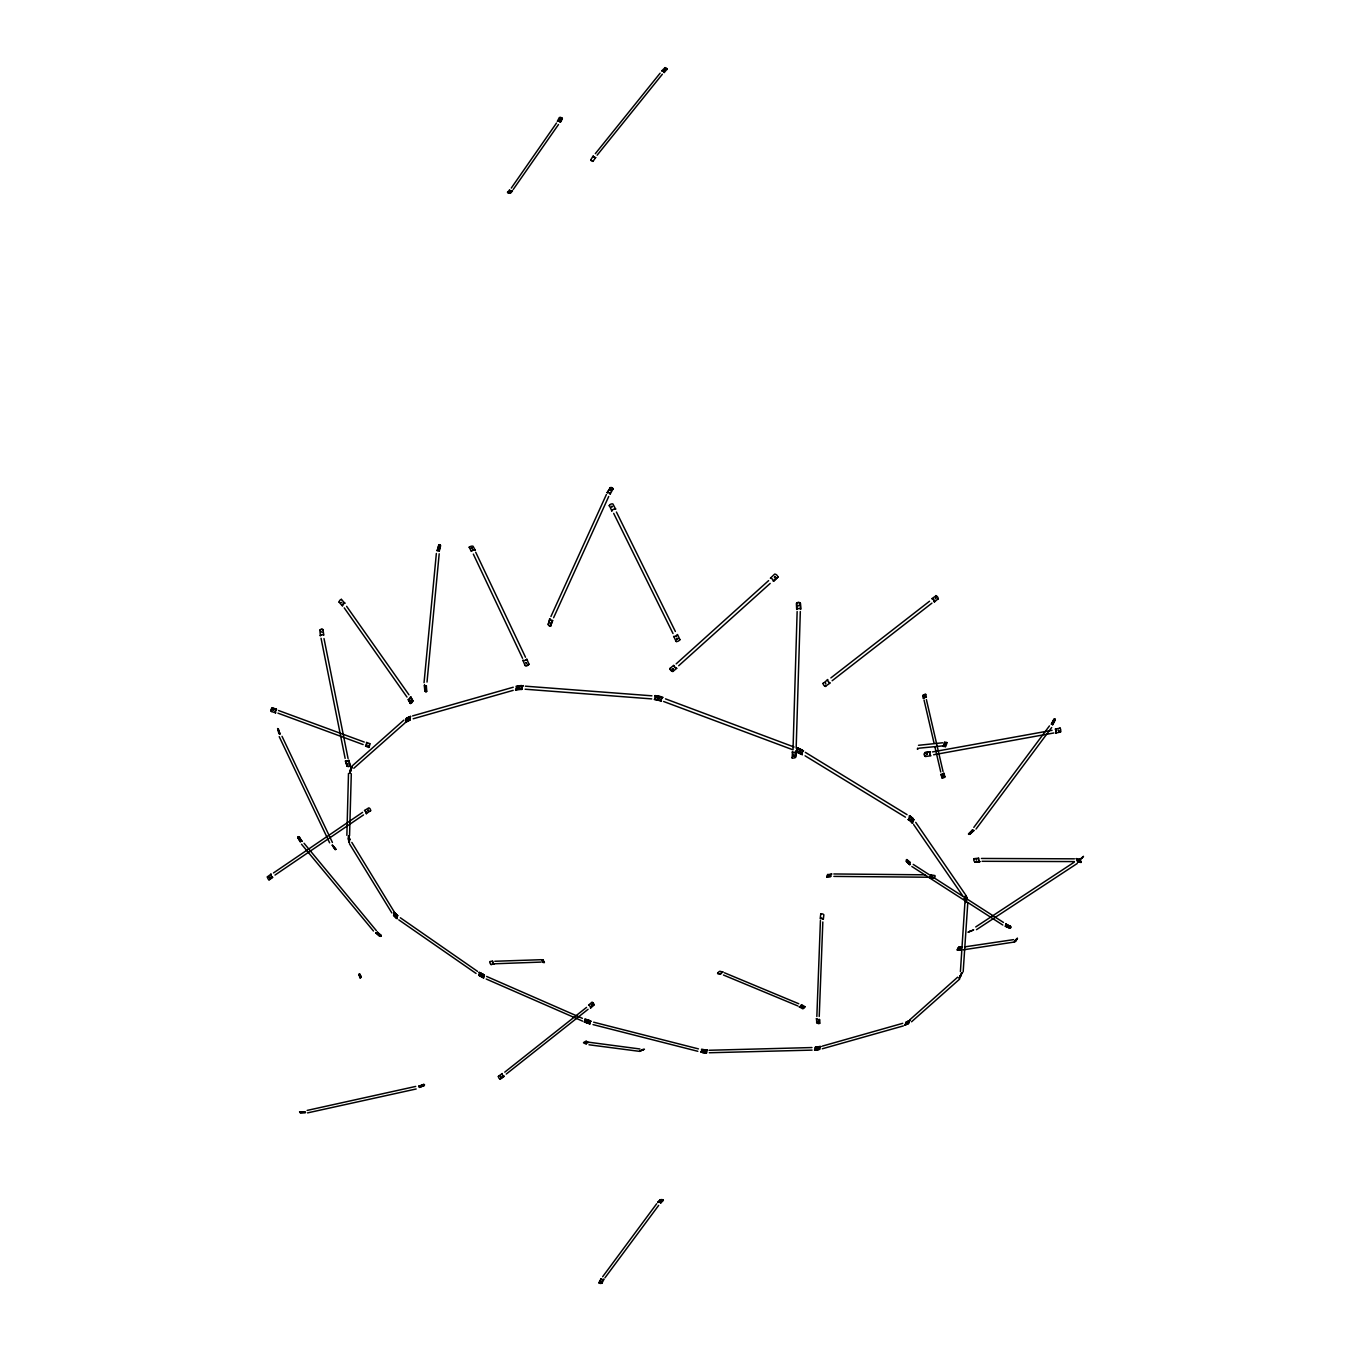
<?xml version="1.0" encoding="UTF-8"?>
<svg xmlns="http://www.w3.org/2000/svg" width="1351" height="1351" viewBox="0 0 1351 1351"><rect width="100%" height="100%" fill="white"/><g stroke="black" fill="none" stroke-linecap="round" stroke-linejoin="round"><path stroke-width="1.5" d="M348.761 839.461L349.385 839.022M1058.846 730.959L1058.053 730.215L1058.948 730.604M322.095 632.217L321.116 631.677M797.141 611.53L793.003 749.839L663.645 701.507M526.755 663.341L525.877 662.598M526.468 663.594L526.012 662.53M966.066 898.787L966.066 899.209M966.201 898.584L965.56 898.651M349.622 840.305L349.132 841.994A3.242 0.844 90 0 0 349.115 842.517L348.474 837.451M349.402 841.707A3.242 0.844 90 0 0 349.369 842.517L348.642 836.387L349.977 839.562A3.242 0.844 90 0 0 349.875 839.596A3.242 0.844 90 0 0 349.554 839.731M519.054 688.064L519.628 687.203L519.139 688.047M519.274 687L519.122 687.22M349.284 840.643L348.727 835.661L348.744 841.538L348.457 836.168M927.478 753.909L926.668 754.719L927.158 753.74M350.078 770.61L349.977 773.363L351.513 767.655M481.04 975.152L481.209 975.084M481.682 974.662L481.648 974.848M550.6 623.402L550.043 622.625M819.567 1019.431L819.415 1023.433A2.719 1.993 37.4 0 1 816.798 1022.808L816.494 1018.705M267.38 877.137L267.549 876.799A2.922 2.432 83.7 0 0 269.237 879.889L272.699 877.272A3.158 2.634 83.8 0 1 272.311 877.052A2.955 2.449 83.8 0 1 271.652 876.427L271.078 875.668A2.955 2.449 83.8 0 1 270.859 874.705M350.382 771.387L351.53 767.351L351.209 769.209M498.468 1076.629L498.468 1076.325A2.786 2.634 -68.2 0 0 500.258 1079.094L504.109 1076.325A3.006 2.854 -68.1 0 1 503.399 1076.004M346.869 835.34L348.49 773.414M349.554 835.644L351.294 773.735M959.531 948.858L959.463 948.014L959.328 949.027M796.161 748.201L800.316 611.479M907.669 1022.656L906.943 1023.062M959.7 948.334L959.446 948.79M819.23 1016.459L822.827 921.973M679.722 639.918L679.84 639.53A3.361 3.209 -45.3 0 1 676.125 641.421L676.564 641.539M722.92 972.061L719.863 971.251A2.736 1.469 -29.5 0 0 717.702 973.497L717.651 973.125M816.848 1016.492L820.429 920.504M924.033 695.968L924.506 695.647M924.979 696.035L924.135 696.339M973.835 858.915L973.868 858.712A3.209 2.466 40.5 0 0 975.101 862.191L974.949 861.82M424.045 682.677L436.356 553.471M439.193 553.775L427.017 682.069M349.875 772.012L349.706 773.312L351.108 768.584M350.01 772.046L350.01 770.931M706.624 1052.868L702.064 1052.412A2.786 2.094 -14.5 0 1 702.892 1049.626L707.468 1050.217M976.57 860.131L976.081 859.675M269.187 877.424L270.048 877.407L269.035 877.323M589.745 1023.315A2.989 2.415 20.1 0 0 589.897 1023.94L585.523 1022.15A2.753 2.229 19.9 0 1 586.503 1019.532L590.927 1021.17A2.989 2.415 20.1 0 0 590.404 1021.542A2.786 2.263 20.1 0 0 589.999 1022.099M1055.097 719.661L1055.232 719.728A3.192 1.013 -62.7 0 0 1054.27 719.222L1051.585 724.237M411.143 700.494L410.552 700.713M438.923 547.611L438.805 547.442M439.126 547.679L439.514 547.037M945.683 744.232L945.413 744.941M419.621 1086.508L419.756 1086.863A2.955 0.929 -19.8 0 1 419.654 1087.217A3.158 0.979 -19.8 0 1 419.486 1087.437L424.113 1085.579L419.418 1087.2A2.955 0.929 -19.8 0 0 419.671 1086.626L419.486 1086.407A2.955 0.929 -19.8 0 0 418.692 1086.272L423.555 1084.532L418.726 1086.508M500.529 1076.257L500.714 1077.203L500.833 1076.24M351.496 767.858L351.767 766.777L350.483 770.442M479.453 974.139L479.622 973.649A2.82 2.01 57.3 0 0 479.554 973.041A3.023 2.145 57.3 0 0 479.335 972.348L483.185 974.645A2.803 1.976 57.5 0 1 482.831 977.111L482.831 977.111A2.803 1.976 57.5 0 0 483.101 974.696L479.183 972.45M587.229 1021.66L587.786 1021.086M560.564 119.158L559.702 119.648M960.409 971.673L964.901 902.907M798.323 605.94L799.116 605.197M960.527 949.702A3.276 1.604 -50.9 0 0 960.443 950.31L957.386 949.837A3.04 1.503 -50.9 0 1 959.041 946.831L962.013 946.983M957.454 950.158L957.471 949.922A3.04 1.486 -50.9 0 1 958.974 947.22L962.199 947.135M963.162 971.926L967.772 903.177M278.34 730.519L278.897 731.127M348.085 764.43L347.815 763.535M823.316 919.372L823.874 914.796A2.753 2.466 62.5 0 0 820.749 914.12L820.952 914.036M946.679 742.797L946.848 742.526A3.496 1.182 -69.3 0 1 945.43 746.647L945.345 746.242M395.471 914.982L395.961 915.725M802.764 1006.579L802.207 1006.731M335.149 849.458L332.143 845.05L335.42 849.509M332.582 845.743L335.926 849.323L335.048 849.543M407.495 719.593L407.85 718.749M673.305 668.576L672.173 668.998L673.271 668.863M673.288 669.15L672.443 669.117M909.797 864.218A2.871 1.368 53 0 1 909.679 863.509L909.78 862.985A2.871 1.368 53 0 1 910.101 862.647A3.074 1.469 53 0 1 910.338 862.58L906.656 859.658M360.075 976.503C359.467 972.703 360.464 980.15 360.869 976.401M1053.932 721.468L1053.594 720.843M1053.223 721.552L1053.78 720.759M348.879 760.427L350.078 765.781A3.158 2.618 53.1 0 1 347.224 766.237L345.4 761.052M300.158 1112.464L299.584 1111.755L304.296 1111.957M359.771 975.27L358.859 974.122L360.295 974.544M395.404 915.404L395.404 915.91M350.72 769.378L350.196 771.59M601.415 1281.711L600.891 1281.491M664.591 70.032L665.334 69.864M277.681 728.797L278.914 733.694L279.91 733.627M366.121 812.137A3.006 2.854 -58.5 0 1 366.307 813.099A3.209 3.057 -58.5 0 1 366.273 813.606L370.596 810.634M820.749 914.12L820.192 918.697A2.972 2.651 62.4 0 1 820.8 918.46A2.77 2.482 62.4 0 1 821.509 918.359M586.182 1042.178L585.625 1042.769M1006.073 925.519L1006.191 925.063A2.938 1.655 29.5 0 0 1005.887 924.084L1010.464 926.448A2.922 1.638 29.4 0 1 1009.957 928.272L1005.245 926.262A3.158 1.773 29.5 0 0 1005.549 926.144A2.938 1.655 29.5 0 0 1005.971 925.756L1006.174 925.334A2.938 1.655 29.5 0 0 1006.022 924.776A3.158 1.773 29.5 0 0 1005.769 924.236M409.91 718.479L409.86 718.918A3.344 1.672 -62.6 0 0 409.927 719.728M396.958 918.19A2.905 1.571 74 0 1 396.907 917.278L397.177 916.822M509.58 192.264L510.104 191.741M350.162 770.948L351.26 767.3M792.193 757.827L792.429 752M297.727 837.586L300.412 841.673A3.107 1.368 55.9 0 1 300.513 841.268L300.885 840.93A2.905 1.267 55.9 0 0 300.513 841.268A3.107 1.368 55.9 0 0 300.209 841.808L297.845 837.333A2.888 1.267 55.8 0 1 299.111 837.029L299.331 837.046M791.922 757.641L791.804 757.539A3.479 2.837 -50.4 0 0 795.638 757.202L796.279 751.696A3.766 3.074 -50.5 0 1 795.503 752.186M795.401 757.489L796.414 751.798M394.171 914.07L394.222 913.681A2.922 1.435 77.2 0 0 394.205 912.769A3.124 1.554 77.2 0 0 394.12 912.263L396.856 914.965A2.888 1.419 77.2 0 1 396.333 917.869L393.597 915.184M966.877 898.483L967.012 898.499A3.242 1.131 -80.9 0 1 965.948 901.387M655.438 697.842L655.471 697.234A3.496 3.107 -7.2 0 0 655.404 696.474A3.749 3.327 -7.2 0 0 655.151 695.512M823.131 683.538L827.656 679.671M818.166 1048.14L817.152 1048.308L818.132 1048.258M804.791 1006.799L804.841 1006.647A2.634 1.976 -16.9 0 1 802.714 1008.809L799.336 1006.816M339.219 602.073L339.118 602.208A3.158 2.634 89.3 0 1 341.415 599.405L341.195 599.456M425.43 689.601L425.565 688.638L425.886 689.567M425.616 688.453L425.768 689.601M368.097 810.887L368.384 809.874L367.793 810.735M774.393 577.637L775.035 576.59M774.697 577.721L775.052 576.522M598.966 1282.606L599.152 1282.859A2.837 1.925 -29.8 0 0 601.972 1283.146L601.6 1283.095A2.837 1.925 -29.8 0 1 599.101 1282.774L601.009 1278.907M704.58 1051.331L703.601 1051.061L704.58 1051.129M1015.631 940.448L1016.188 939.62L1014.145 942.052L963.162 949.854M1016.02 939.958L1016.188 939.671M1076.392 858.56A3.377 1.79 54.7 0 1 1076.899 859.219A3.141 1.655 54.7 0 1 1077.271 859.861L1077.406 860.84A3.141 1.655 54.7 0 1 1077.507 861.465A3.377 1.79 54.7 0 1 1077.473 862.056L1081.121 862.141M1016.273 939.823L1016.324 940.617M521.807 687.507L521.739 687.98A3.445 2.634 -41.1 0 0 521.756 688.672A3.698 2.837 -41.1 0 0 521.976 689.365L516.724 689.145M483.607 976.233L483.422 976.705A2.82 2.077 52.8 0 0 483.472 977.533M275.351 711.335L275.587 710.423M611.463 506.355L612.51 506.405L611.648 507.132M945.143 745.06L945.548 743.928M351.969 767.115L350.027 771.759M936.04 597.817L935.331 598.746L935.77 597.682M351.125 769.226L349.858 772.4M965.965 901.691A3.496 1.03 -78.6 0 0 965.779 902.536L965.019 898.77A3.242 0.963 -78.6 0 1 966.151 896.118M1079.5 861.009L1078.655 860.486L1079.584 860.57M701.557 1051.247L701.76 1050.419A2.803 2.178 -8.5 0 0 701.693 1049.71M381.05 935.432L381.016 935.736A2.905 1.098 35.7 0 1 379.766 936.243L379.665 935.956A2.905 1.098 35.7 0 0 381.117 935.365L377.453 932.19A3.141 1.199 35.7 0 1 377.554 932.393M350.213 770.644L352.037 766.844M909.578 817.49L909.088 818.436A3.411 2.263 82.8 0 1 908.581 819.213M591.231 1004.62L592.11 1004.367L591.62 1005.11M676.598 638.533L677.408 639.226M677.746 638.736L676.682 639.04M796.854 749.923L797.09 749.332A3.479 3.04 52.4 0 0 797.107 748.555A3.732 3.259 52.4 0 0 796.87 747.576M802.055 752.963L802.359 752.017A3.479 2.955 59.6 0 1 802.967 751.224A3.732 3.175 59.7 0 1 803.389 750.92L798.373 748.403A3.445 2.938 59.5 0 0 797.174 752.135L802.207 754.652A3.732 3.175 59.6 0 1 802.072 754.061A3.479 2.955 59.6 0 1 802.055 752.963L802.494 751.95M611.057 489.754L610.466 490.734M516.487 687.963L516.386 688.436A3.445 2.516 -45.4 0 1 515.93 689.432A3.681 2.702 -45.4 0 1 515.592 689.905L520.81 689.23A3.411 2.499 -45.3 0 0 521.334 685.548L521.418 685.717A3.411 2.499 -45.3 0 1 520.895 688.79L520.81 689.23M942.137 777.956L940.87 774.376M560.378 122.232L562.337 118.516A2.719 2.162 -14.2 0 0 559.297 117.605L557.355 121.32A2.938 2.33 -14.1 0 1 558.081 121.218M379.479 934.875L378.77 934.2M793.611 755.935L793.628 755.277M793.712 754.939L794.422 755.901L793.392 755.597M794.591 755.631L793.864 754.871M479.605 974.037L479.369 974.476A2.82 2.01 57.3 0 1 479.132 974.949A3.023 2.145 57.3 0 1 478.761 975.338L482.729 977.212A2.803 1.976 57.5 0 0 483.151 974.307L483.05 974.307M469.422 547.003L469.236 547.425A3.293 2.482 -1.9 0 1 473.036 546.209L475.164 550.127A3.563 2.702 -1.8 0 0 474.589 550.06A3.327 2.516 -1.8 0 0 473.492 550.127M673.034 671.498L672.562 671.447A3.428 2.803 34.5 0 1 669.978 668.897L669.995 668.407A3.428 2.803 34.5 0 0 673.018 671.396L676.733 668.255A3.715 3.04 34.5 0 1 676.159 668.07A3.462 2.837 34.5 0 1 675.162 667.495L674.757 667.158M437.15 550.617L438.855 545.01M438.248 550.178L438.72 550.347A3.31 1.554 -76 0 1 439.007 550.651A3.546 1.655 -76 0 1 439.244 551.157L440.629 545.703A3.293 1.537 -75.9 0 0 438.788 545.213L437.403 550.668A3.546 1.655 -76 0 1 437.606 550.414A3.31 1.554 -76 0 1 438.011 550.161L438.501 550.229A3.31 1.554 -76 0 1 438.855 550.735A3.546 1.655 -76 0 1 438.991 551.107L440.291 545.399A3.293 1.537 -75.9 0 0 438.72 544.977M828.383 875.853L829.142 875.6M917.633 749.265L917.734 748.994M412.815 701L410.772 696.812M965.982 898.989L966.168 898.28M911.655 819.804L910.743 819.128M960.848 975.253L959.413 978.377L961.372 974.763M961.085 974.24L960.764 975.76L961.49 974.003M705.526 1052.581L705.239 1052.784A2.786 2.162 -8.4 0 0 706.134 1049.997L701.541 1049.355M797.529 608.862A3.8 3.377 87.9 0 0 796.82 609.369L796.803 603.12A3.513 3.124 87.6 0 1 800.13 602.951L800.282 603.171A3.513 3.124 87.6 0 0 796.381 603.357L796.685 609.369A3.8 3.377 87.9 0 1 797.124 609.014A3.546 3.158 87.9 0 1 798.103 608.592L798.728 608.524M657.802 1202.491L660.656 1199.671A2.854 1.419 -13.2 0 1 663.172 1200.043L660.757 1202.93M830.662 875.701L830.797 874.908A2.736 1.604 -35.9 0 1 831.287 874.232M705.239 1052.784L700.679 1052.007A3.006 2.33 -8.5 0 0 701.22 1051.72M550.887 620.396L551.461 620.565A3.377 2.466 -86.1 0 0 552.272 620.633A3.614 2.651 -86.1 0 0 552.711 620.514L550.617 625.918A3.344 2.449 -86.3 0 1 548.236 624.584L549.722 618.961A3.614 2.651 -86.1 0 0 550.161 619.602M550.988 625.834A3.344 2.449 -86.3 0 1 548.202 624.28L549.925 618.978M660.926 1201.343L660.791 1201.343M655.421 697.707L655.286 698.315A3.496 3.107 -7.2 0 1 654.695 699.227A3.749 3.327 -7.2 0 1 654.256 699.497L660.065 700.392A3.462 3.09 -6.9 0 0 660.909 696.609L655.117 695.697A3.749 3.327 -7.2 0 1 655.353 696.339A3.496 3.107 -7.2 0 1 655.488 697.369M796.972 749.822L796.668 750.362A3.479 3.04 52.4 0 1 796.043 751.173A3.732 3.259 52.4 0 1 795.604 751.477L800.805 753.875A3.462 3.006 52.6 0 0 802.004 750.16L802.106 750.244M593.005 161.326L595.622 157.543M585.253 1020.697L585.084 1021.153A2.786 2.246 26.6 0 1 584.645 1021.778A2.989 2.415 26.6 0 1 584.324 1022.015L589.053 1023.214M521.942 687.659L521.976 687.034A3.445 2.634 -41.1 0 1 522.533 686.088A3.698 2.837 -41.1 0 1 522.938 685.632M917.701 748.657L917.363 749.163M917.599 748.944L917.717 748.066M960.358 975.439L959.159 978.259L961.372 974.392M367.81 745.532L368.451 745.482M543.305 961.574L543.186 959.919M471.33 547.847L471.347 548.371M815.396 1048.477L815.278 1048.832A2.871 1.824 -35.5 0 1 814.822 1049.558M658.038 697.775L658.258 698.839M908.699 1022.032L908.564 1022.403A2.989 1.013 -55.2 0 0 908.429 1022.91A3.192 1.081 -55.2 0 0 908.412 1023.349M483.472 976.351L483.742 975.912A2.82 2.077 52.8 0 1 484.165 975.354M272.834 710.018L273.746 709.799M559.686 119.192L560.057 119.867M961.118 974.578L960.477 975.692L960.882 974.73M960.51 975.642L961 974.831M802.967 1007.019L802.122 1007.086L802.984 1006.833M962.081 972.956L960.561 975.557M960.662 975.202L961.828 972.838M348.254 838.735L349.014 841.538M421.596 1085.748L422.525 1085.393M550.921 616.529L606.396 494.5M608.727 496.476L553.606 617.728M410.366 700.494L411.329 700.409M1060.299 728.358L1059.927 728.088A3.226 2.702 -79 0 1 1060.349 732.006L1060.653 731.702M1079.787 859.168L1079.618 859.135A3.107 1.638 54.8 0 1 1080.884 862.495M277.597 728.527L280.096 733.931L279.454 733.154M479.723 975.557L479.825 975.608A2.803 2.06 52.7 0 1 480.568 972.889L480.23 973.108M612.307 510.138A3.681 3.631 21.6 0 0 611.8 510.898L609.335 505.426M934.352 601.938L938.303 598.679M942.66 776.116L943.099 775.761M943.184 776.521L943.133 775.643M610.973 490.126L609.993 490.16M661.602 698.602L661.264 699.666A3.496 3.141 1.9 0 0 661.281 700.713M439.379 547.746L439.379 547.003M966.252 900.138L965.931 900.914A3.496 1.03 -78.6 0 0 965.509 902.468L964.817 899.09A3.242 0.963 -78.6 0 1 966.134 895.983L967.096 899.428M1015.395 940.583L1017.489 938.388M492.642 961.439A2.803 1.537 57.5 0 0 492.845 962.25L493.199 963.027A2.803 1.537 57.5 0 0 493.588 963.584A2.989 1.655 57.5 0 0 494.061 964.124L491.038 964.428M913.141 820.716L912.567 821.577A3.394 2.111 85.9 0 0 912.415 822.675A3.631 2.246 85.9 0 0 912.432 823.266L909.443 819.567M799.032 750.903L799.944 751.629M299.939 1112.65L305.461 1112.346L299.686 1111.941M406.448 718.968A3.327 1.469 -65.2 0 1 406.482 719.779L406.33 720.674A3.327 1.469 -65.2 0 1 405.976 721.704A3.563 1.587 -65.2 0 1 405.722 722.228L408.914 720.471A3.293 1.469 -65.2 0 0 409.522 716.874L406.111 718.529A3.563 1.587 -65.2 0 1 406.246 719.053A3.327 1.469 -65.2 0 1 406.246 719.661L406.094 720.573A3.327 1.469 -65.2 0 1 405.739 721.586A3.563 1.587 -65.2 0 1 405.486 722.126L408.948 720.1M590.049 1021.964L589.745 1022.758A2.786 2.263 20.1 0 0 589.779 1023.534M1015.378 940.076L1017.269 938.253M1051.331 724.119L1053.848 719.239A3.192 1.013 -62.7 0 1 1054.962 719.83L1052.463 724.693M1055.215 719.948L1052.699 724.812A3.462 1.098 -62.6 0 0 1052.716 724.474A3.226 1.013 -62.6 0 0 1052.581 724.018L1052.057 723.764A3.226 1.03 -62.6 0 0 1051.602 723.916M1017.1 939.266L1016.172 940.026M657.988 698.619L658.9 697.808L657.836 698.433M658.967 698.619L658.579 698.855M510.492 193.092L510.442 193.007A2.634 1.435 1.3 0 1 507.486 192.18L507.621 192.517A2.634 1.435 1.3 0 0 510.154 193.125L512.417 191.031A2.854 1.554 1.2 0 1 511.708 191.048M525.623 660.099L524.627 660.538A3.394 3.175 18.6 0 1 523.496 660.555A3.648 3.394 18.6 0 1 522.955 660.318L525.066 665.536A3.377 3.141 18.8 0 0 528.933 664.219L528.748 664.456M406.212 721.35L409.826 719.948A3.58 1.79 -62.6 0 1 409.657 719.408A3.344 1.672 -62.6 0 1 409.64 718.8L409.792 717.888A3.344 1.672 -62.6 0 1 410.164 716.874A3.58 1.79 -62.6 0 1 410.434 716.368L406.972 718.141M599.05 1282.774L601.094 1279.076M601.972 1283.146L603.948 1279.279A3.057 2.077 -29.8 0 1 603.238 1279.498M562.337 118.516L560.344 122.08A2.938 2.33 -14 0 0 559.922 121.624M662.75 697.538L657.11 695.883A3.462 3.107 1.6 0 0 655.775 699.565L655.674 699.109M607.173 492.541L610.5 487.61A3.361 2.533 -52.8 0 1 612.864 488.741L613.118 489.146A3.361 2.533 -52.8 0 0 610.264 487.745L610.112 487.711M607.325 492.659L610.264 487.745M612.966 489.028L610.196 494.061A3.631 2.753 -52.9 0 0 610.01 493.622A3.377 2.567 -52.9 0 0 609.453 492.963L608.963 492.625M1014.939 940.836L1014.365 942.187L1016.036 940.82M661.754 70.877L665.064 67.618M301.999 841.234L299.111 837.029M973.818 827.42L1049.457 725.892M1051.669 727.53L976.013 829.058M609.115 505.831L609.149 505.798A3.394 3.361 21.3 0 1 612.898 503.923L615.566 509.057M590.775 159.908L593.19 155.872A2.854 2.55 -56.8 0 0 593.41 156.463A2.668 2.381 -56.8 0 0 593.815 156.936L594.17 157.24M272.885 709.883L273.814 709.9M511.269 188.093L556.511 123.042M513.194 189.512L558.487 124.512M602.647 1276.746L656.67 1203.758M592.194 1002.391A2.77 2.432 80.7 0 1 593.815 1004.756L593.781 1005.076A2.77 2.432 80.7 0 0 591.873 1002.307L588.597 1005.11M905.981 1022.471L909.122 1020.9L905.778 1022.319A3.175 1.25 -52.9 0 1 905.845 1022.724A2.972 1.165 -52.9 0 1 905.778 1023.197L905.508 1023.906A2.972 1.165 -52.9 0 1 905.052 1024.733A3.175 1.25 -52.9 0 1 904.765 1025.156L908.193 1023.399A2.955 1.165 -52.8 0 0 909.054 1020.968M906.876 1022.048L909.662 1020.393A2.989 1.013 -55.2 0 0 908.885 1021.66L908.767 1022.538A3.192 1.081 -55.2 0 0 908.615 1023.501L905.896 1024.649A2.955 0.996 -55.2 0 1 906.977 1021.711L907.112 1021.744M657.971 697.825L658.866 698.602M664.405 69.627L665.266 69.323M604.944 1277.843L658.646 1205.396M425.278 686.24L425.768 686.24A3.293 1.402 80.5 0 0 426.224 686.072A3.529 1.503 80.5 0 0 426.409 685.852L426.376 691.509A3.259 1.385 80.4 0 1 424.822 690.918L424.332 685.21M595.335 153.659L660.115 73.174M597.125 155.196L662.362 74.221M491.156 964.698A2.77 1.537 57.5 0 1 489.721 961.625L492.625 961.051M944.687 776.96L944.923 776.791A2.601 2.077 -32.2 0 1 941.934 777.973M721.214 973.362L721.755 972.804A2.753 1.486 -29.6 0 1 722.397 972.112M369.769 743.81L369.634 743.675A3.107 1.976 -81 0 1 368.671 747.39L369.076 747.204M1079.5 860.3L1083.502 856.298M319.697 630.292L319.984 630.056A3.158 2.702 -83.8 0 1 322.771 629.515L323.159 629.718A3.158 2.702 -83.8 0 0 319.849 630.309L320.407 635.645A3.411 2.922 -84 0 1 320.778 635.274M509.462 190.001L507.621 192.416M510.442 193.007L512.417 190.829M1081.982 857.547L1081.391 858.476L1082.168 857.75M667.09 69.07L664.152 72.65A2.871 2.482 -19.4 0 0 663.949 72.059A2.685 2.314 -19.4 0 0 663.577 71.485M819.061 1049.203L819.01 1049.119A2.837 1.807 -35.4 0 0 819.635 1046.805L815.244 1047.211A3.074 1.959 -35.5 0 1 815.43 1047.667A2.871 1.824 -35.5 0 1 815.565 1048.308M517.602 686.038L523.057 685.784M343.086 604.133L343.39 603.813A3.192 2.668 89.2 0 1 344.184 603.34M409.302 698.974L410.113 698.332A3.276 2.195 -73.5 0 0 410.603 697.369M409.826 698.703L409.522 699.041A3.276 2.195 -73.5 0 1 408.981 699.413A3.513 2.364 -73.5 0 1 408.374 699.649A3.513 2.364 -73.5 0 1 408.154 699.582L410.501 703.483L408.374 699.649A3.513 2.364 -73.5 0 0 409.235 699.075M964.563 898.567L965.813 901.353M657.751 1202.255L660.335 1199.722M660.707 1202.711L663.341 1200.313M768.618 580.609L676.175 663.865M820.8 1046.62L816.646 1047.295A2.837 1.706 -39.1 0 0 815.717 1049.659L819.736 1049.389M969.815 834.361L973.919 830.544A3.428 0.979 -41 0 1 973.379 830.764A3.209 0.912 -41 0 1 972.99 830.831L972.636 830.612A3.209 0.912 -41 0 1 972.602 830.392A3.428 0.979 -41 0 1 972.669 830.139L968.65 833.922L972.5 829.936A3.428 0.979 -41 0 0 972.365 830.291M968.616 833.651A3.175 0.912 -40.9 0 0 969.866 834.057L973.733 830.341A3.428 0.979 -41 0 1 973.379 830.493A3.209 0.912 -41 0 1 972.821 830.629M777.72 576.793L777.788 577.147A3.529 3.428 12.8 0 0 774.714 574.057L770.391 578.194A3.817 3.698 13.2 0 1 771.303 578.448M773.481 581.217L777.788 577.147M777.771 577.215L773.464 581.285A3.817 3.698 13.2 0 0 773.346 580.694M276.077 709.815A3.242 2.753 -85.1 0 1 276.567 709.258L272.26 707.873A3.006 2.533 -85 0 0 271.331 711.47L271.315 711.166A3.006 2.533 -85 0 1 272.108 708.093L272.243 707.958M272.193 708.093L276.415 709.241A3.242 2.753 -85.1 0 0 276.077 709.596M1078.79 860.553L1083.13 856.804M341.904 602.546L340.992 602.445M721.654 972.619L721.113 973.193A2.753 1.486 -29.6 0 0 720.759 973.818M827.606 874.688L831.743 874.063M926.381 697.285L925.823 694.397A2.702 1.554 -27.4 0 0 922.817 695.782L922.936 695.41A2.702 1.554 -27.4 0 1 925.587 694.38L925.638 694.465M678.692 665.739L770.171 583.429M351.817 766.27L403.848 720.117M909.628 1019.954L957.623 977.195M353.827 768.246L405.266 722.701M911.553 1021.778L959.649 979.103M799.218 1006.917A2.854 2.145 -16.8 0 0 800.467 1006.292L801.059 1005.684A2.854 2.145 -16.8 0 0 801.464 1004.654L804.841 1006.647M800.569 1006.377L801.092 1005.836A2.854 2.145 -16.8 0 0 801.498 1004.806M590.505 1007.88L593.815 1004.756M590.607 1007.863L593.883 1005.06M669.893 668.559L673.71 665.266A3.715 3.04 34.5 0 0 673.98 666.06M832.148 680.735L931.92 603.137M396.113 917.92L393.816 915.134A3.124 1.554 77.2 0 1 393.563 915.336M504.767 1072.137L586.554 1007.373M506.27 1074.045L588.073 1009.298M936.209 595.656L931.852 598.679A3.563 3.141 53.9 0 1 932.629 599.05M913.192 818.892L912.921 818.537A3.377 2.229 82.8 0 1 911.841 822.219L912.28 822.033M394.61 913.208L397.785 915.691A3.124 1.689 74 0 0 397.566 915.894M830.882 677.915L929.539 601.229M643.583 1049.744L643.059 1049.896M642.029 1050.183L639.935 1051.095L642.789 1049.744M825.309 686.359L830.19 682.981A3.614 3.597 57.7 0 1 829.345 682.643M472.242 548.557L472.242 547.662M267.38 876.816L271.011 874.181M642.13 1049.626L643.701 1049.389M498.418 1076.308L502.251 1073.538A3.006 2.854 -68.1 0 0 502.302 1074.281M504.041 1076.308L500.022 1079.01M362.575 812.356L273.51 872.932M909.561 819.567L909.341 819.956A3.361 2.094 85.8 0 1 910.675 816.528L914.002 819.804A3.631 2.246 85.9 0 0 913.681 820.04M424.67 690.648L424.94 690.614A3.259 1.385 80.4 0 0 426.747 691.307M480.432 973.007L484.469 975.152M279.353 733.154L277.799 728.729M274.996 875.076L363.503 814.923M934.065 877.711L929.657 877.475M975.726 926.938L1073.977 862.343M1077.271 863.458L976.486 929.674M518.852 687.169L519.004 687.186M801.211 753.605L795.722 751.392A3.732 3.259 52.4 0 0 796.161 751.072A3.479 3.04 52.4 0 0 796.786 750.278M798.171 748.538L803.524 750.835A3.732 3.175 59.7 0 0 803.119 751.139M377.03 933.068L377.199 932.967A2.922 1.115 35.7 0 0 377.334 932.629A3.141 1.199 35.7 0 0 377.317 932.376L381.083 935.635M1005.87 924.05L1010.413 926.533M675.922 636.118L676.446 635.899A3.394 3.242 -45.4 0 0 677.189 635.038M365.192 810.87A3.209 3.057 -58.5 0 0 364.534 810.499L368.789 807.847A2.972 2.82 -58.3 0 1 370.562 810.972M611.8 510.948A3.681 3.631 21.6 0 1 612.104 510.442A3.428 3.394 21.6 0 1 612.898 509.631L613.844 509.124A3.428 3.394 21.6 0 1 614.958 509.006M825.748 683.032L825.647 684.045M641.809 1050.115L640.138 1050.994M406.347 718.631L409.522 716.874M586.216 1019.802L590.877 1021.322M968.177 932.156L973.683 929.893L968.262 932.122M642.367 1050.065L644.444 1049.187M909.882 1020.545L906.977 1022.133A2.955 0.996 -55.2 0 0 905.896 1024.649L905.812 1024.683M406.33 721.4L406.533 721.67A3.31 1.655 -62.6 0 1 407.141 718.073L410.67 716.469A3.58 1.79 -62.6 0 0 410.4 716.993A3.344 1.672 -62.6 0 0 410.029 718.006M970.508 930.991L970.93 930.957M406.533 721.67L410.045 720.066M924.776 697.555L924.304 697.555A2.719 1.571 -27.4 0 0 923.544 698.028M969.967 931.211L970.609 931.244M335.926 849.323L332.768 845.338M675.99 636.169L675.449 636.304A3.394 3.242 -45.4 0 1 674.352 636.49M472.985 550.06L472.529 550.245A3.327 2.516 -1.8 0 0 471.887 550.617A3.563 2.702 -1.8 0 0 471.347 551.157M676.902 638.196L677.797 638.651M360.008 977.904L361.055 977.246M525.066 665.536L525.471 665.536A3.377 3.141 18.8 0 0 528.765 664.405M426.646 691.29L426.156 685.903A3.529 1.503 80.5 0 1 425.835 686.207M924.692 697.369L925.165 697.42A2.719 1.571 -27.4 0 1 925.992 697.285M550.516 625.901L552.508 620.497A3.614 2.651 -86.1 0 1 551.85 620.633A3.377 2.466 -86.1 0 1 551.259 620.548M410.299 703.415A3.259 2.195 -73.6 0 0 412.697 700.578L412.899 700.645M360.785 977.651L359.636 977.347M584.392 1021.88L588.8 1023.399A2.753 2.229 26.8 0 0 589.408 1020.697L584.932 1019.279M359.738 974.324L358.809 974.831M816.561 1022.504L816.663 1022.487A2.719 1.993 37.4 0 0 819.736 1023.214M322.011 634.666L321.437 634.767A3.192 2.719 -84 0 0 320.626 635.257A3.411 2.922 -84 0 0 320.103 635.662M412.579 715.912L513.262 687.22M413.17 718.783L513.194 690.361M822.286 1046.13L902.738 1023.315M307.133 1110.421L415.72 1086.424M903.363 1025.899L822.286 1048.781M347.275 761.407L347.68 761.305A3.175 2.651 53.3 0 0 348.237 761.018A3.411 2.837 53.3 0 0 348.744 760.512L350.264 765.561M585.996 1041.553L586.233 1041.266A2.786 1.165 -17.4 0 0 583.497 1042.82L586.165 1044.07A3.006 1.25 -17.5 0 1 586.469 1043.698M410.755 703.415L410.501 703.415A3.259 2.195 -73.6 0 0 412.697 700.966M1060.501 732.039L1055.722 733.036A3.479 2.922 -78.9 0 0 1055.958 732.715M799.724 750.497L799.133 751.122M1060.096 728.121L1055.317 729.118A3.479 2.922 -78.9 0 1 1055.621 729.523A3.242 2.719 -78.9 0 1 1056.009 730.469L1056.279 731.482M416.192 1088.974L307.572 1112.886M933.625 754.77L1053.864 732.968M368.739 747.458L365.496 746.056A3.344 2.128 -81 0 0 365.783 745.684A3.124 1.993 -81 0 0 366.222 744.823L366.476 743.894A3.124 1.993 -81 0 0 366.526 742.864A3.344 2.128 -81 0 0 366.459 742.341L369.853 743.709M1052.057 730.317L932.511 751.916M792.851 752.271A3.513 2.871 -50.5 0 0 793.797 752.541L794.76 752.456A3.513 2.871 -50.5 0 0 795.773 752.034M794.405 752.659L794.895 752.575A3.513 2.871 -50.5 0 0 795.638 752.304M521.334 685.548L516.133 686.224A3.681 2.702 -45.4 0 1 516.42 686.848A3.445 2.516 -45.4 0 1 516.521 687.507L516.538 688.571A3.445 2.516 -45.4 0 1 516.234 689.297M815.362 1047.38L819.567 1046.687M378.905 934.335L378.922 934.808M814.501 1049.93L818.74 1049.254A2.837 1.807 -35.4 0 0 819.483 1046.552L819.517 1046.586M818.841 1049.423L814.602 1050.082A3.074 1.959 -35.5 0 0 815.041 1049.659A2.871 1.824 -35.5 0 0 815.379 1049.001L815.464 1048.156A2.871 1.824 -35.5 0 0 815.43 1047.667M964.614 946.882L1013.554 939.637M925.114 756.324A3.276 3.175 -43.7 0 1 924.726 752.929L924.895 752.608A3.276 3.175 -43.7 0 0 925.3 756.526L930.856 755.783A3.529 3.428 -44 0 1 930.332 755.108M935.753 595.555L935.753 595.622A3.293 2.905 53.9 0 1 938.269 598.865L938.337 598.898M818.014 1021.103L817.946 1021.998M346.92 766L347.055 765.983A3.158 2.618 53.1 0 0 350.399 765.46M826.694 876.765L830.612 876.427M826.761 876.934L830.73 876.596M815.666 1049.676A2.837 1.706 -39.1 0 1 816.747 1046.924L820.682 1046.468A3.074 1.858 -39 0 0 819.837 1047.464L819.55 1048.241A3.074 1.858 -39 0 0 819.601 1049.22L815.784 1049.845M918.494 745.296L942.694 742.78M300.699 841.065L301.104 840.913A2.905 1.267 55.9 0 1 301.661 841.048M919.035 748.184L943.268 745.836A3.513 1.199 -69.3 0 0 943.842 744.789L944.197 743.759A3.513 1.199 -69.3 0 0 944.383 742.982A3.766 1.283 -69.3 0 0 944.484 742.206L946.848 742.526M973.868 858.712L978.681 858.155A3.462 2.651 40.5 0 0 978.563 858.594A3.226 2.482 40.5 0 0 978.597 859.506L978.783 860.503A3.226 2.482 40.5 0 0 979.391 861.364M975.219 862.056L979.914 861.617A3.462 2.651 40.5 0 1 979.205 861.144A3.226 2.482 40.5 0 1 978.901 860.367M975.101 862.191L979.796 861.752M321.859 634.649L322.433 634.632A3.192 2.719 -84 0 1 323.176 634.784A3.411 2.922 -84 0 1 323.598 635.021M300.614 1112.836L305.444 1112.599L304.296 1111.704M709.191 1050.267L811.934 1047.549M494.719 963.77L541.16 962.081M494.804 961.27L541.244 959.7M812.086 1050.115L709.292 1052.75M516.842 689.415L521.976 689.365A3.698 2.837 -41.1 0 1 521.942 689.061A3.445 2.634 -41.1 0 1 521.858 688.115M982.109 861.296L1074.417 861.583M1074.417 858.831L981.451 858.459M833.82 873.962L925.384 874.823M833.871 876.394L927.529 877.221M957.268 950.006L960.257 950.158A3.276 1.604 -50.9 0 1 960.291 949.77A3.057 1.503 -50.9 0 1 960.561 948.942L961 948.149A3.057 1.503 -50.9 0 1 961.642 947.355M799.674 751.663L799.876 750.717M651.908 695.816L525.336 686.173M525.117 689.213L651.706 698.906M360.447 976.266L360.937 977.347M702.064 1052.412L706.573 1052.716M945.43 746.647L943.082 746.292A3.766 1.283 -69.3 0 0 943.353 745.82M821.898 918.41L821.408 918.41A2.77 2.482 62.4 0 0 820.8 918.46M1081.087 862.377L1077.676 861.921A3.377 1.773 54.7 0 0 1077.71 861.55A3.141 1.655 54.7 0 0 1077.591 860.705M588.985 1044.779L639.732 1051.382M1079.804 859L1076.19 858.679A3.377 1.79 54.7 0 1 1076.544 859.118A3.141 1.655 54.7 0 1 1077.085 859.996L1077.271 860.418M930.687 874.84L934.943 875.566A2.651 1.942 -16.5 0 1 933.879 878.032L929.606 877.323A2.871 2.094 -16.4 0 0 930.147 876.9A2.685 1.959 -16.4 0 0 930.501 876.461M589.222 1042.28L639.952 1048.984M701.557 1049.507L706.269 1050.386M655.134 695.833L661.078 696.981M517.805 685.7L517.923 685.835A3.411 2.618 -41.2 0 0 516.977 689.567L516.977 689.567M908.092 1023.737L907.906 1023.585A2.955 1.165 -52.8 0 0 908.919 1020.748L909.155 1021.052M825.647 686.477L825.681 686.46A3.344 3.327 58.2 0 1 823.114 683.167L823.131 683.15M659.558 1202.17L659.913 1202.238A2.888 1.419 -13.2 0 1 660.504 1202.508M659.947 1202.474L659.17 1202.137A2.888 1.419 -13.2 0 0 658.258 1202.17M544.436 962.621L542.95 962.436L541.785 959.869M543.034 959.683L542.123 959.953M394.256 915.674L394.441 915.961A2.888 1.571 74 0 1 394.965 913.04M593.663 1022.2L698.433 1048.883M593.038 1024.598L697.825 1051.298M717.617 973.311L720.674 974.122L717.702 973.497M396.856 914.965L396.704 915.336A2.888 1.419 77.2 0 1 396.248 917.819M655.792 699.446L661.433 701.237M821.813 918.46L822.286 918.528A2.77 2.482 62.4 0 1 823.063 918.984M589.475 1020.562L585 1019.144A2.989 2.415 26.6 0 1 585.203 1019.769M593.072 161.276L593.173 161.309A2.634 2.364 -56.5 0 1 590.725 159.671L590.725 159.671M271.331 711.47L275.638 712.855A3.242 2.753 -85.1 0 1 275.52 712.349A3.04 2.567 -85.1 0 1 275.503 711.352L275.739 710.44A3.04 2.567 -85.1 0 1 276.229 709.613M911.435 818.824L911.351 818.976M794.084 747.019L665.469 698.855M364.263 742.054L278.542 710.508M277.934 713.142L363.132 744.57M585.523 1022.15L589.948 1023.788M559.078 121.185L559.432 121.32A2.736 2.178 -14.1 0 1 560.091 121.776M559.483 121.472L558.672 121.1A2.736 2.178 -14.1 0 0 557.777 121.083M827.775 874.401L827.893 874.57A2.702 1.587 -35.8 0 0 826.88 877.086L826.88 877.086M586.233 1041.266L588.918 1042.516M676.091 641.455L673.777 636.439M724.423 972.771L798.779 1003.759M723.444 975.017L797.833 1005.938M582.686 1021.17L486.242 979.019M486.596 976.435L582.382 1018.333M334.204 847.752L334.423 847.601M802.122 750.058L796.921 747.66L802.004 750.16M964.462 898.449A3.513 1.233 -80.9 0 1 964.242 898.702L965.661 901.522M797.326 752.051L802.342 754.567A3.732 3.175 59.6 0 1 802.173 753.672M268.815 879.788L272.547 877.306A3.158 2.634 83.8 0 1 271.956 876.934A2.955 2.449 83.8 0 1 271.5 876.444L271.264 876.073M594.085 157.172L594.491 157.425A2.668 2.381 -56.8 0 0 595.048 157.594A2.854 2.55 -56.8 0 0 595.707 157.611M479.825 975.608L483.726 977.888M479.689 975.726L483.59 977.989M1002.78 925.013L911.841 866.481M663.341 71.367L663.003 71.164A2.685 2.314 -19.4 0 0 662.159 70.776M805.078 755.8L905.44 817.169M907.045 814.636L805.331 752.338M972.804 830.814L972.5 830.527A3.209 0.912 -41 0 1 972.416 830.308M913.225 864.387L1003.489 922.463M400.335 917.768L477.545 971.386M398.781 919.845L476.042 973.429M551.09 620.413L550.549 620.16A3.377 2.466 -86.1 0 1 549.958 619.433A3.614 2.651 -86.1 0 1 549.57 618.893M702.892 1049.626L702.689 1049.963A2.786 2.094 -14.5 0 0 701.963 1052.226M908.26 819.5L912.06 822.202M913.141 818.52L909.561 815.784A3.648 2.432 82.8 0 1 909.645 816.68M664.709 67.618L664.793 67.668A2.651 2.297 -19.7 0 1 667.191 69.458L667.158 69.323M675.061 667.647L674.402 666.752A3.462 2.837 34.5 0 1 673.862 665.79M379.665 935.956L375.983 932.764A3.141 1.199 35.7 0 0 376.372 932.882A2.922 1.115 35.7 0 0 376.963 932.933M379.513 936.159L375.848 932.967A3.141 1.199 35.7 0 0 376.405 933.102A2.922 1.115 35.7 0 0 376.828 933.119L377.334 932.781A2.922 1.115 35.7 0 0 377.486 932.426M910.152 862.698L906.909 859.557A2.837 1.351 53.1 0 0 906.504 861.617L909.932 864.623M394.222 916.029L397.262 918.612M394.762 913.107L397.582 915.758A3.124 1.689 74 0 0 397.059 916.434M543.22 961.372L543.811 961.557M909.578 819.939L912.668 823.249A3.631 2.246 85.9 0 1 912.668 822.337M910.675 816.528L913.766 819.821A3.631 2.246 85.9 0 0 913.276 820.209M828.703 682.137L828.045 681.326A3.377 3.361 57.7 0 1 827.673 680.262M934.2 601.077A3.327 2.938 53.9 0 0 933.879 600.351L933.355 599.456A3.327 2.938 53.9 0 0 932.73 598.966M933.592 599.928L933.237 599.54A3.327 2.938 53.9 0 0 932.359 598.898M660.301 1199.857L660.386 1199.958A2.854 1.419 -13.2 0 1 663.341 1200.397M341.415 599.405L344.792 603.205M339.118 602.208L342.495 606.025A3.428 2.854 89.2 0 1 342.597 605.468A3.192 2.668 89.2 0 1 342.985 604.522M304.043 843.26L376.422 930.721M373.467 931.025L301.509 844.223M590.59 1008.015A2.989 2.634 80.7 0 0 590.488 1007.289A2.786 2.449 80.7 0 0 590.167 1006.512L589.695 1005.82A2.786 2.449 80.7 0 0 589.002 1005.279M915.725 822.354L965.053 894.092M562.371 118.668L562.202 118.398A2.719 2.162 -14.2 0 0 559.618 117.621M346.599 606.312L408.965 694.819M344.235 607.882L406.972 697.065M391.858 912.955L349.453 843.75M913.614 824.515L962.621 895.662M351.817 842.416L393.8 911.182M299.314 837.147L301.797 841.369A3.107 1.368 55.9 0 0 300.952 841.014M424.957 690.885L424.602 685.16M525.505 657.245L475.704 552.221M412.697 700.578L410.552 696.761A3.513 2.364 -73.5 0 1 409.877 698.315M469.219 547.239L471.347 551.343M613.675 513.38L673.018 633.551M675.365 631.491L616.411 512.012M282.004 736.312L332.414 842.467M329.627 842.821L279.218 736.633M679.908 639.597L677.493 634.531A3.631 3.462 -45.4 0 1 676.986 635.291M473.323 554.113L522.55 658.309M359.873 975.709L360.295 976.638M543.896 961.186L544.031 962.064M358.961 974.578L359.957 977.634M366.189 812.171L365.682 811.36A3.006 2.854 -58.5 0 0 364.973 810.735A3.209 3.057 -58.5 0 0 364.601 810.532M967.063 898.145L965.813 895.206A3.513 1.233 -80.9 0 1 965.678 896.068A3.276 1.148 -80.9 0 1 965.492 896.811L965.188 897.655A3.276 1.148 -80.9 0 1 964.783 898.331A3.513 1.233 -80.9 0 1 964.513 898.736M528.933 664.219L526.822 659.001A3.648 3.394 18.6 0 1 526.282 659.66M542.781 961.253L543.153 962.317M359.923 974.341L359.991 975.523M906.318 861.414L909.747 864.758A3.074 1.469 53 0 1 909.561 864.133M360.16 974.578L360.616 976.486M348.642 836.387L349.706 839.562M360.261 975.236L360.227 975.861M360.599 975.456L360.751 977.06M347.055 765.983L345.535 760.951A3.411 2.837 53.3 0 0 346.278 761.255A3.175 2.651 53.3 0 0 346.971 761.339M943.876 773.211L944.923 776.791M278.475 729.118L279.843 733.998M978.597 860.08L978.479 859.641A3.226 2.482 40.5 0 1 978.445 858.729A3.462 2.651 40.5 0 1 978.563 858.29M926.398 699.598L943.049 771.556M924.05 700.054L934.065 743.219M935.027 747.323L940.752 771.995M930.028 754.398L929.86 753.351A3.293 3.209 -44 0 1 930.096 752.287A3.529 3.428 -44 0 1 930.4 751.815L924.895 752.608L930.332 751.764A3.529 3.428 -44 0 0 929.995 752.575M348.085 758.62L324.004 638.533M966.134 895.983L966.826 899.361A3.496 1.03 -78.6 0 0 966.522 899.682M321.048 638.28L345.13 758.384M922.733 695.613L923.29 698.501M913.073 818.909L909.341 815.818A3.648 2.432 82.8 0 1 909.409 816.392A3.411 2.263 82.8 0 1 909.358 817.507M323.024 629.684L323.75 635.021M424.045 1085.343L424.062 1085.495A2.922 0.912 -19.9 0 0 423.285 1084.414M800.417 603.154L800.721 609.166A3.8 3.377 87.9 0 0 800.012 608.727A3.546 3.158 87.9 0 0 799.083 608.541M800.282 603.171L800.569 609.183M819.635 1023.349L819.483 1019.566A2.938 2.162 37.4 0 1 818.926 1019.735M1056.094 730.959L1056.11 731.448A3.242 2.719 -78.9 0 1 1055.942 732.512M595.2 157.56A2.668 2.381 -56.8 0 1 594.423 157.358M593.883 157.003A2.668 2.381 -56.8 0 1 593.427 156.344M662.21 70.911A2.685 2.314 -19.4 0 1 663.003 71.164L663.611 71.603A2.685 2.314 -19.4 0 1 664.033 72.262M511.961 190.846A2.668 1.452 1.2 0 1 511.083 190.778L510.34 190.575A2.668 1.452 1.2 0 1 509.715 190.221M943.944 773.329A2.82 2.246 -32.2 0 1 943.471 773.819A2.634 2.094 -32.2 0 1 942.947 774.174L942.187 774.461A2.634 2.094 -32.2 0 1 941.36 774.545M941.444 774.613A2.82 2.246 -32.2 0 1 940.803 774.562M943.572 773.532A2.634 2.094 -32.2 0 1 942.863 774.055L942.12 774.343A2.634 2.094 -32.2 0 1 941.512 774.444M926.279 697.116A2.905 1.672 -27.4 0 0 925.671 697.116A2.719 1.571 -27.4 0 0 925.08 697.251M923.628 698.197A2.719 1.571 -27.4 0 1 924.388 697.724M930.788 875.178A2.685 1.959 -16.4 0 1 930.771 875.836L930.552 876.613A2.685 1.959 -16.4 0 1 930.028 877.204M930.721 875.009A2.871 2.094 -16.4 0 1 930.856 875.516A2.685 1.959 -16.4 0 1 930.822 875.988M831.135 874.418A2.922 1.723 -35.9 0 1 831.625 873.911M830.527 876.157A2.736 1.604 -35.9 0 1 830.544 875.549M601.263 1279.245A3.057 2.077 -29.8 0 1 600.874 1278.89M603.492 1279.431A2.854 1.942 -29.8 0 1 602.614 1279.566L601.87 1279.481A2.854 1.942 -29.8 0 1 601.398 1279.262A2.854 1.942 -29.8 0 0 601.955 1279.65L602.698 1279.735A2.854 1.942 -29.8 0 0 603.323 1279.667M660.504 1202.441A3.09 1.52 -13.2 0 1 660.842 1202.728M816.933 1019.11A2.938 2.162 37.4 0 1 816.342 1018.671M819.213 1019.549A2.736 2.01 37.4 0 1 818.436 1019.6L817.676 1019.414A2.736 2.01 37.4 0 1 816.865 1019.009M822.202 918.579A2.77 2.482 62.4 0 1 822.962 919.035M800.501 1006.444A2.854 2.145 -16.8 0 1 799.708 1006.917M722.177 972.23A2.938 1.587 -29.6 0 1 722.819 971.876M418.692 1086.457A3.158 0.979 -19.8 0 1 419.198 1086.491A2.955 0.929 -19.8 0 1 419.57 1086.626M275.486 712.855A3.242 2.753 -85.1 0 1 275.334 712.061M365.699 746.09A3.344 2.128 -81 0 0 366.138 745.499A3.124 1.993 -81 0 0 366.442 744.857L366.678 743.928A3.124 1.993 -81 0 0 366.729 742.898M503.67 1076.156A2.803 2.668 -68.1 0 1 502.96 1075.616L502.454 1074.889A2.803 2.668 -68.1 0 1 502.268 1074.028M701.541 1051.095A2.803 2.178 -8.5 0 1 701.034 1051.737M437.065 550.583A3.546 1.655 -76 0 1 437.521 550.245M437.707 550.431A3.31 1.554 -76 0 1 438.264 550.212M425.312 686.072A3.293 1.402 80.5 0 1 424.619 685.193M493.571 963.888A2.803 1.537 57.5 0 1 493.031 963.145L492.676 962.368A2.803 1.537 57.5 0 1 492.473 961.557M297.929 837.468A2.888 1.267 55.8 0 1 299.517 837.029M586.283 1043.614A2.803 1.165 -17.4 0 1 586.824 1043.158L587.516 1042.769A2.803 1.165 -17.4 0 1 588.377 1042.432M1006.073 925.57A2.938 1.655 29.5 0 1 1005.364 926.06L1009.839 928.154A2.922 1.638 29.4 0 0 1010.379 926.127M479.352 972.889A2.82 2.01 57.3 0 1 479.47 973.75M479.521 974.375A2.82 2.01 57.3 0 1 479.166 975M397.582 915.758A3.124 1.689 74 0 0 397.262 916.096A2.905 1.571 74 0 0 397.042 916.535M397.042 918.68A3.124 1.689 74 0 1 396.907 917.211M1051.517 724.22A3.462 1.098 -62.6 0 1 1051.939 723.933M1051.99 723.967A3.226 1.013 -62.6 0 1 1052.294 723.883L1052.328 723.9A3.226 1.03 -62.6 0 1 1052.463 724.356M961.912 947.355A3.276 1.604 -50.9 0 1 962.284 946.983M961.726 947.203A3.276 1.604 -50.9 0 1 962.098 946.831M912.904 820.732A3.394 2.111 85.9 0 1 913.445 820.057M964.513 898.297A3.276 1.148 -80.9 0 0 964.918 897.604L965.222 896.76A3.276 1.148 -80.9 0 0 965.458 895.713A3.513 1.233 -80.9 0 0 965.543 895.156L966.792 898.094A3.242 1.131 -80.9 0 1 965.543 901.472M966.303 900.019A3.496 1.03 -78.6 0 1 966.708 899.394M930.434 755.31A3.293 3.209 -44 0 1 929.978 754.348M1055.469 729.152A3.479 2.922 -78.9 0 1 1055.908 729.81M1056.11 732.749A3.479 2.922 -78.9 0 1 1055.908 733.272M909.122 1021.711A3.192 1.081 -55.2 0 1 909.932 1020.393M674.47 636.557A3.631 3.462 -45.4 0 1 673.592 636.524M615.144 508.905A3.681 3.631 21.6 0 1 615.752 508.972M933.997 600.266A3.327 2.938 53.9 0 1 934.385 601.296A3.563 3.141 53.9 0 1 934.47 601.854M934.318 601.246A3.563 3.141 53.9 0 1 934.47 602.09M827.555 680.11A3.614 3.597 57.7 0 1 827.504 679.519M829.615 682.779A3.377 3.361 57.7 0 1 828.687 682.154M676.631 668.39A3.715 3.04 34.5 0 1 675.77 668.086M771.016 578.262A3.546 3.445 13.2 0 1 772.063 578.802L772.823 579.647A3.546 3.445 13.2 0 1 773.363 580.609M905.153 1024.632A3.175 1.25 -52.9 0 1 904.714 1025.291M906.031 1022.724A2.972 1.165 -52.9 0 1 905.964 1023.349L905.71 1024.058A2.972 1.165 -52.9 0 1 905.39 1024.649M943.353 746.411A3.766 1.283 -69.3 0 0 943.64 745.938A3.513 1.199 -69.3 0 0 944.129 744.891L944.484 743.877A3.513 1.199 -69.3 0 0 944.704 742.814A3.766 1.283 -69.3 0 0 944.754 742.307M523.664 660.555A3.648 3.394 18.6 0 1 522.769 660.386M526.451 659.541A3.394 3.175 18.6 0 1 525.59 660.2M475.147 549.941A3.563 2.702 -1.8 0 0 474.589 549.857A3.327 2.516 -1.8 0 0 473.475 549.941L472.529 550.431A3.327 2.516 -1.8 0 0 471.685 550.988M707.519 1050.082A3.006 2.28 -14.4 0 0 706.995 1050.538A2.803 2.128 -14.4 0 0 706.624 1051.162L706.37 1051.669A2.803 2.128 -14.4 0 0 706.438 1052.361M706.472 1052.53A2.803 2.128 -14.4 0 1 706.404 1051.821L706.573 1050.994A2.803 2.128 -14.4 0 1 707.08 1050.335M393.884 914.863A2.922 1.435 77.2 0 0 394.087 914.407L394.441 913.631A2.922 1.435 77.2 0 0 394.424 912.719A3.124 1.554 77.2 0 0 394.34 912.212M394.306 914.357A2.922 1.435 77.2 0 1 394.019 914.931M393.985 915.083A3.124 1.554 77.2 0 1 393.783 915.269M344.235 603.289A3.428 2.854 89.2 0 1 344.91 603.07M344.117 603.441A3.192 2.668 89.2 0 0 343.559 603.813L342.816 604.522A3.192 2.668 89.2 0 0 342.428 605.484M522.533 686.291A3.698 2.837 -41.1 0 1 523.107 685.599M655.269 698.18A3.496 3.107 -7.2 0 1 654.678 699.092M661.433 701.101A3.749 3.377 2 0 1 661.23 700.291M662.817 697.234A3.749 3.377 2 0 0 662.125 697.791A3.496 3.141 1.9 0 0 661.585 698.737M796.955 748.336A3.479 3.04 52.4 0 1 796.972 749.433M349.048 760.393A3.411 2.837 53.3 0 1 348.727 760.731M345.89 761.255A3.175 2.651 53.3 0 0 346.835 761.44L347.798 761.221A3.175 2.651 53.3 0 0 348.575 760.765M585.118 1019.684A2.786 2.246 26.6 0 1 585.236 1020.478M483.928 975.456A3.023 2.229 52.8 0 1 484.367 975.135M483.59 976.013A2.82 2.077 52.8 0 1 483.894 975.591M483.607 977.432A2.82 2.077 52.8 0 1 483.557 976.587M550.769 620.177A3.377 2.466 -86.1 0 1 550.296 619.687M607.19 492.591A3.631 2.753 -52.9 0 1 607.95 492.473M607.832 492.558A3.377 2.567 -52.9 0 1 608.744 492.608M609.858 493.503A3.631 2.753 -52.9 0 1 610.027 493.942M908.48 819.466A3.648 2.432 82.7 0 0 908.818 819.179A3.648 2.432 82.8 0 1 908.21 819.669M366.374 812.981A3.209 3.057 -58.5 0 1 366.357 813.758M270.926 874.536A3.158 2.634 83.8 0 1 270.926 874.029M271.23 875.651A2.955 2.449 83.8 0 1 271.011 874.688M792.649 752.287A3.766 3.074 -50.5 0 1 792.226 752.017M793.932 752.642A3.513 2.871 -50.5 0 1 792.986 752.389A3.766 3.074 -50.5 0 1 792.564 752.119M516.065 689.348A3.681 2.702 -45.4 0 1 515.558 690.091M516.487 686.764A3.445 2.516 -45.4 0 1 516.673 687.659"/></g></svg>
